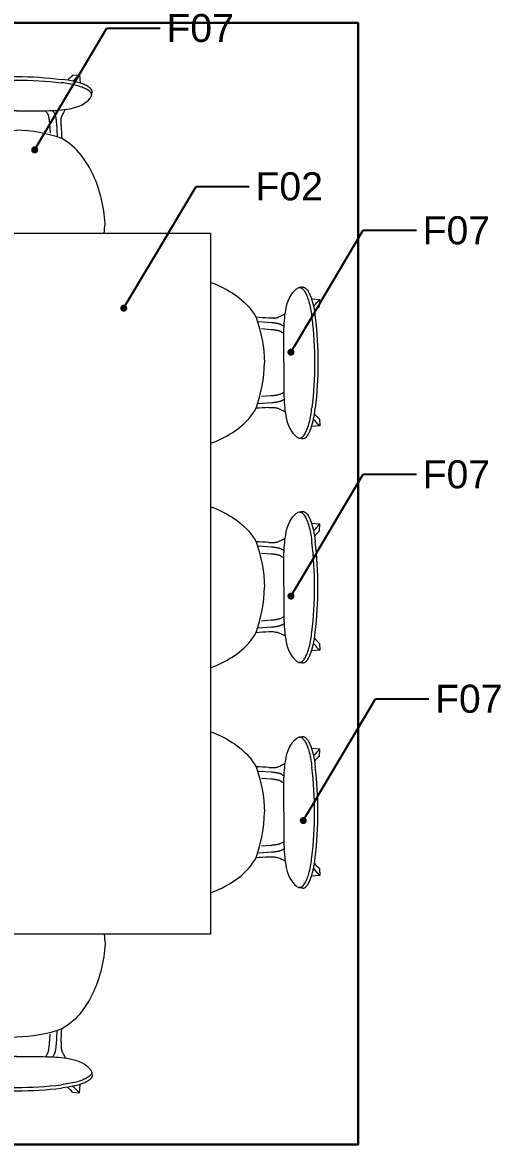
# Model space of a CAD drawing. Header units: centimetres. Extents: x 10243 to 22741, y 2279 to 4414.
# Drawn here: x 22276.1 to 22412.4, y 2778.4 to 3098.5 of the extents above; entities that cross this region are included whole.
import ezdxf
from ezdxf import colors
from ezdxf.entities.mleader import LeaderData, LeaderLine
from ezdxf.math import Vec2, Vec3

# ---------------------------------------------------------------- set-up
doc = ezdxf.new("R2010")
doc.units = ezdxf.units.CM
doc.header["$MEASUREMENT"] = 0
doc.set_wipeout_variables(frame=1)
for name, color, linetype, lineweight in [('wipeout', 254, 'Continuous', 9), ('xxx_Auto_Kaplama_Hali', 95, 'Continuous', 15), ('xxx_Auto_Yardimci_Isaret Genel', 51, 'Continuous', 9)]:
    doc.layers.add(name, color=color, linetype=linetype, lineweight=lineweight)
doc.layers.add('xxx_Auto_Tefris_Tefris', color=7, linetype='Continuous', lineweight=15, true_color=0x666666)
doc.styles.add('AUTOBAN', font='')
doc.styles.get('AUTOBAN').set_extended_font_data('Helvetica Normal Tr')

# ---------------------------------------------------------------- blocks, each defined once
blk = doc.blocks.new('wıng 01')
blk.add_wipeout([(-40.12, 0.99), (-40.12, 1.98), (-40.01, 6.69), (-39.78, 11.39), (-38.74, 17.8), (-36.81, 21.6), (-33.94, 23.97), (-29.41, 25.03), (-25.94, 25.27), (-22.96, 24.94), (-19.31, 24.16), (-12.23, 21.67), (-8.87, 19.74), (-5.37, 16.93), (-3.75, 15.06), (-2.36, 12.98), (3.88, 12.96), (4.9, 13.44), (5.91, 13.94), (6.28, 15.95), (7.03, 18.21), (8.45, 20.42), (9.89, 21.46), (11.17, 21.6), (12.13, 20.92), (13.47, 18.18), (15.84, 18.01), (15.69, 16.05), (14.29, 14.58), (14.51, 12.92), (14.89, 9.22), (15.1, 6.35), (15.21, 4.05), (15.28, -0.11), (15.25, -3), (15.15, -5.39), (14.85, -9.7), (14.51, -12.92), (14.29, -14.58), (15.69, -16.05), (15.84, -18.01), (13.47, -18.18), (13.24, -18.84), (12.84, -19.76), (12.33, -20.65), (11.63, -21.39), (11.11, -21.61), (9.89, -21.46), (8.34, -20.3), (7.45, -19.05), (6.93, -17.97), (6.36, -16.24), (6.1, -15.09), (5.91, -13.94), (4.2, -13.11), (3.4, -12.83), (2.39, -12.76), (-2.36, -12.98), (-2.66, -13.47), (-4.14, -15.54), (-6.34, -17.84), (-10.22, -20.56), (-12.7, -21.88), (-18.09, -23.84), (-25.91, -25.25), (-32.12, -24.56), (-33.94, -23.95), (-37.24, -21.01), (-38.18, -19.36), (-38.82, -17.46), (-39.42, -14.6), (-39.84, -10.45), (-40.12, -1.96), (-40.12, 0.99), (-40.11, 2.9), (-40.01, 6.69), (-39.96, 8.09), (-39.91, 9.17), (-39.91, 9.17), (-39.84, 10.46)]).dxf.layer = 'wipeout'
at = {"layer": 'xxx_Auto_Tefris_Tefris'}
for p, q in [((15.84, 18.01), (13.47, 18.18)), ((15.69, 16.05), (15.84, 18.01)), ((2.04, 11.42), (-1.68, 11.68)), ((1.9, 9.45), (-0.84, 9.65)), ((1.9, -9.45), (-0.84, -9.65)), ((2.04, -11.42), (-1.68, -11.68)), ((15.84, -18.01), (13.47, -18.18)), ((15.69, -16.05), (15.84, -18.01))]:
    blk.add_line(p, q, dxfattribs=at)
at = {"layer": 'xxx_Auto_Tefris_Tefris', "flags": 128}
for points in [[(-40.13, 0), (-40.12, 1.98, -0.01371), (-39.78, 11.39, -0.049344), (-38.74, 17.8, -0.150356), (-35.54, 22.91, -0.130615), (-32.12, 24.58, -0.0306), (-26.68, 25.31, -0.055771), (-19.31, 24.16, -0.107535), (-7.11, 18.5, -0.093156), (-2.36, 12.98, -0.080348), (0, 0.01, -0.080348)], [(-40.13, 0.02), (-40.12, -1.96, 0.01371), (-39.78, -11.38, 0.049344), (-38.74, -17.78, 0.150356), (-35.54, -22.9, 0.130615), (-32.12, -24.56, 0.0306), (-26.68, -25.29, 0.055771), (-19.31, -24.14, 0.107535), (-7.11, -18.48, 0.093156), (-2.36, -12.97, 0.080348), (0, 0.01, 0.080348)]]:
    blk.add_lwpolyline(points, format="xyb", dxfattribs=at)
at = {"layer": 'xxx_Auto_Tefris_Tefris'}
for centre, radius, start, end in [((32.44, 0.66), 24.02, 133.7252, 140.0659), ((32.94, -1.94), 24.92, 133.7931, 138.4714), ((-29.21, 84.05), 78.41, 294.9616, 296.6092), ((-90.37, 0.12), 104.69, 359.9361, 6.9687), ((-90.84, 0.11), 106.13, 359.9391, 6.9294), ((2.09, 26.27), 13.52, 266.6877, 273.0463), ((-90.37, -0.12), 104.69, 353.0313, 0.0638), ((-90.84, -0.11), 106.13, 353.0706, 0.0609), ((2.09, -25.94), 13.18, 86.4557, 93.3668), ((-29.21, -84.05), 78.41, 63.3908, 65.0384), ((32.94, 1.94), 24.92, 221.5286, 226.2069), ((32.44, -0.66), 24.02, 219.9341, 226.2748)]:
    blk.add_arc(centre, radius, start, end, dxfattribs=at)
for points, knots in [([(5.53, 0), (5.53, 2.62), (5.5, 5.14), (5.57, 10.17), (5.68, 12.43), (6.57, 18.26), (7.86, 19.97), (9.04, 20.99)], [-30.924593, -30.924593, -30.924593, -30.924593, -23.146046, -23.146046, -15.475307, -15.475307, 0, 0, 0, 0]), ([(9.04, 20.99), (9.17, 21.1), (9.39, 21.28), (9.74, 21.45), (10.08, 21.49), (10.55, 21.38), (11.14, 20.89), (11.75, 19.96), (12.34, 18.64), (13.08, 16.26), (13.37, 14.25), (13.55, 12.82)], [0, 0, 0, 0, 0.485183, 0.859706, 1.159692, 1.481517, 2.268611, 3.422819, 4.81791, 6.58255, 10.895845, 10.895845, 10.895845, 10.895845]), ([(10.84, 21.61), (11.03, 21.64), (11.47, 21.55), (12.07, 21.04), (12.63, 20.23), (13.34, 18.73), (14.05, 16.27), (14.36, 14.13), (14.51, 12.92)], [0, 0, 0, 0, 0.573518, 1.294158, 2.312461, 3.504345, 6.28637, 9.963364, 9.963364, 9.963364, 9.963364]), ([(5.53, 0), (5.53, -2.62), (5.5, -5.14), (5.57, -10.17), (5.68, -12.43), (6.57, -18.26), (7.86, -19.97), (9.04, -20.99)], [-30.924593, -30.924593, -30.924593, -30.924593, -23.146046, -23.146046, -15.475307, -15.475307, 0, 0, 0, 0]), ([(9.04, -20.99), (9.17, -21.1), (9.39, -21.28), (9.74, -21.45), (10.08, -21.49), (10.55, -21.38), (11.14, -20.89), (11.75, -19.96), (12.34, -18.64), (13.08, -16.26), (13.37, -14.25), (13.55, -12.82)], [0, 0, 0, 0, 0.485183, 0.859706, 1.159692, 1.481517, 2.268611, 3.422819, 4.81791, 6.58255, 10.895845, 10.895845, 10.895845, 10.895845]), ([(10.84, -21.61), (11.03, -21.64), (11.47, -21.55), (12.07, -21.04), (12.63, -20.23), (13.34, -18.73), (14.05, -16.27), (14.36, -14.13), (14.51, -12.92)], [0, 0, 0, 0, 0.573518, 1.294158, 2.312461, 3.504345, 6.28637, 9.963364, 9.963364, 9.963364, 9.963364])]:
    blk.add_open_spline(points, degree=3, knots=knots, dxfattribs=at)
for points in [[(9.89, 21.46), (10.2, 21.51), (10.52, 21.56), (10.83, 21.61)], [(1.31, 12.78), (0.09, 12.84), (-1.14, 12.91), (-2.36, 12.98)], [(4.85, 10.85), (5.11, 10.69), (5.36, 10.53), (5.61, 10.37)], [(4.71, 8.89), (4.99, 8.71), (5.28, 8.54), (5.55, 8.36)], [(4.71, -8.89), (4.99, -8.71), (5.28, -8.54), (5.55, -8.36)], [(1.31, -12.78), (0.09, -12.84), (-1.14, -12.91), (-2.36, -12.98)], [(4.85, -10.85), (5.11, -10.69), (5.36, -10.53), (5.61, -10.37)], [(10.83, -21.61), (10.52, -21.56), (10.2, -21.51), (9.89, -21.46)]]:
    blk.add_open_spline(points, degree=3, dxfattribs=at)
for points, weights in [([(2.81, 12.77), (3.58, 12.82), (3.88, 12.96)], [0.918584717275, 0.913081709419, 1]), ([(4.85, 10.85), (4.18, 11.26), (2.04, 11.42)], [1, 0.813618373674, 1]), ([(4.71, 8.89), (4.04, 9.3), (1.9, 9.45)], [1, 0.813578059953, 1]), ([(4.71, -8.89), (4.04, -9.3), (1.9, -9.45)], [1, 0.813578059958, 1]), ([(4.85, -10.85), (4.18, -11.26), (2.04, -11.42)], [1, 0.81361837367, 1]), ([(2.9, -12.78), (3.6, -12.83), (3.88, -12.96)], [0.918257053674, 0.918257053674, 1])]:
    blk.add_rational_spline(points, weights, degree=2, dxfattribs=at)
blk = doc.blocks.new('table group')
at = {"yscale": 10, "zscale": 10}
for p, xscale, rotation in [((-5555.7, -352661.9, 0), 10, 90), ((-6263.3, -353303.6, 0), 10, 180), ((-4838.5, -353303.6, 0), -10, 180), ((-6263.3, -353945.8, 0), 10, 180), ((-4838.5, -353945.8, 0), -10, 180), ((-5555.7, -355249.5, 0), -10, 90)]:
    blk.add_blockref('wıng 01', p, dxfattribs=dict(at, xscale=xscale, rotation=rotation))
for p, xscale in [((-6263.3, -354585.9, 0), -10), ((-4838.5, -354585.9, 0), 10)]:
    blk.add_blockref('wıng 01', p, dxfattribs=dict(at, xscale=xscale))
at = {"lineweight": 30}
blk.add_wipeout([(-6109.6, -352955.7), (-5001.1, -352955.7), (-5001.1, -354955.7), (-6109.6, -354955.7)], dxfattribs=at).dxf.layer = 'wipeout'
at = {"layer": 'xxx_Auto_Tefris_Tefris', "elevation": 0}
blk.add_lwpolyline([(-5001.1, -354955.7), (-6109.6, -354955.7), (-6109.6, -352955.7), (-5001.1, -352955.7)], close=True, dxfattribs=at)
blk = doc.blocks.new('_Dot')
at = {"color": 0, "linetype": 'ByBlock', "lineweight": -2}
blk.add_line((-0.5, 0), (-1, 0), dxfattribs=at)
at = {"color": 0, "linetype": 'ByBlock', "const_width": 0.5}
blk.add_lwpolyline([(-0.25, 0, 1), (0.25, 0, 1)], format="xyb", close=True, dxfattribs=at)

msp = doc.modelspace()

# ---------------------------------------------------------------- block references
at = {"layer": 'wipeout', "lineweight": 30, "xscale": 0.1, "yscale": 0.1, "zscale": 0.1, "rotation": 180}
msp.add_blockref('table group', (21718.75, -32457.21, 0), dxfattribs=at)

# ---------------------------------------------------------------- next in the draw order: linework, layer by layer
at = {"layer": 'xxx_Auto_Kaplama_Hali', "lineweight": 30}
msp.add_lwpolyline([(22176.79, 3098.36), (22371.79, 3098.36), (22371.79, 2778.36), (22176.79, 2778.36)], close=True, dxfattribs=at)

# ---------------------------------------------------------------- next in the draw order: leaders
at = {"layer": 'xxx_Auto_Yardimci_Isaret Genel', "ltscale": 100}
ml = msp.add_multileader_mtext('Standard', dxfattribs=at)
ml.set_content('F07', color=256, style='AUTOBAN')
ml.set_leader_properties()
ml.set_arrow_properties(name='DOT')
ml.build(insert=Vec2(0, 0))
ml.multileader.update_dxf_attribs({"has_text_frame": 1, "dogleg_length": 5, "arrow_head_size": 2})
ctx = ml.context
ctx.base_point, ctx.char_height, ctx.arrow_head_size, ctx.landing_gap_size, ctx.plane_origin = Vec3(22315.32, 3096.89), 8, 2, 1.8, Vec3(22252.74, 3054.07)
notes = []
notes.append((ctx, [(0, (1, 1, 0), (22300.16, 3096.89), (1, 0), 15.16, [(0, [(22279.55, 3062.13)], 0, [])])]))
ctx.mtext.insert, ctx.mtext.rotation, ctx.mtext.width, ctx.mtext.defined_height, ctx.mtext.flow_direction = Vec3(22317.12, 3100.89), 6.283185, 12.6046, 12.84, 5
ml = msp.add_multileader_mtext('Standard', dxfattribs=at)
ml.set_content('F02', color=256, style='AUTOBAN')
ml.set_leader_properties()
ml.set_arrow_properties(name='DOT')
ml.build(insert=Vec2(0, 0))
ml.multileader.update_dxf_attribs({"has_text_frame": 1, "dogleg_length": 5, "arrow_head_size": 2})
ctx = ml.context
ctx.base_point, ctx.char_height, ctx.arrow_head_size, ctx.landing_gap_size, ctx.plane_origin = Vec3(22340.73, 3051.73), 8, 2, 1.8, Vec3(22278.15, 3008.91)
notes.append((ctx, [(0, (1, 1, 0), (22325.58, 3051.73), (1, 0), 15.16, [(0, [(22304.96, 3016.97)], 0, [])])]))
ctx.mtext.insert, ctx.mtext.rotation, ctx.mtext.width, ctx.mtext.defined_height, ctx.mtext.flow_direction = Vec3(22342.53, 3055.73), 6.283185, 12.6046, 12.84, 5
ml = msp.add_multileader_mtext('Standard', dxfattribs=at)
ml.set_content('F07', color=256, style='AUTOBAN')
ml.set_leader_properties()
ml.set_arrow_properties(name='DOT')
ml.build(insert=Vec2(0, 0))
ml.multileader.update_dxf_attribs({"has_text_frame": 1, "dogleg_length": 5, "arrow_head_size": 2})
ctx = ml.context
ctx.base_point, ctx.char_height, ctx.arrow_head_size, ctx.landing_gap_size, ctx.plane_origin = Vec3(22388.42, 3039.18), 8, 2, 1.8, Vec3(22325.84, 2996.36)
notes.append((ctx, [(0, (1, 1, 0), (22373.27, 3039.18), (1, 0), 15.16, [(0, [(22352.65, 3004.41)], 0, [])])]))
ctx.mtext.insert, ctx.mtext.rotation, ctx.mtext.width, ctx.mtext.defined_height, ctx.mtext.flow_direction = Vec3(22390.22, 3043.18), 6.283185, 12.6046, 12.84, 5
ml = msp.add_multileader_mtext('Standard', dxfattribs=at)
ml.set_content('F07', color=256, style='AUTOBAN')
ml.set_leader_properties()
ml.set_arrow_properties(name='DOT')
ml.build(insert=Vec2(0, 0))
ml.multileader.update_dxf_attribs({"has_text_frame": 1, "dogleg_length": 5, "arrow_head_size": 2})
ctx = ml.context
ctx.base_point, ctx.char_height, ctx.arrow_head_size, ctx.landing_gap_size, ctx.plane_origin = Vec3(22388.42, 2969.58), 8, 2, 1.8, Vec3(22325.84, 2926.76)
notes.append((ctx, [(0, (1, 1, 0), (22373.27, 2969.58), (1, 0), 15.16, [(0, [(22352.65, 2934.82)], 0, [])])]))
ctx.mtext.insert, ctx.mtext.rotation, ctx.mtext.width, ctx.mtext.defined_height, ctx.mtext.flow_direction = Vec3(22390.22, 2973.58), 6.283185, 12.6046, 12.84, 5
ml = msp.add_multileader_mtext('Standard', dxfattribs=at)
ml.set_content('F07', color=256, style='AUTOBAN')
ml.set_leader_properties()
ml.set_arrow_properties(name='DOT')
ml.build(insert=Vec2(0, 0))
ml.multileader.update_dxf_attribs({"has_text_frame": 1, "dogleg_length": 5, "arrow_head_size": 2})
ctx = ml.context
ctx.base_point, ctx.char_height, ctx.arrow_head_size, ctx.landing_gap_size, ctx.plane_origin = Vec3(22391.96, 2905.54), 8, 2, 1.8, Vec3(22329.38, 2862.73)
notes.append((ctx, [(0, (1, 1, 0), (22376.8, 2905.54), (1, 0), 15.16, [(0, [(22356.18, 2870.78)], 0, [])])]))
ctx.mtext.insert, ctx.mtext.rotation, ctx.mtext.width, ctx.mtext.defined_height, ctx.mtext.flow_direction = Vec3(22393.76, 2909.54), 6.283185, 12.6046, 12.84, 5
for ctx, leaders in notes:
    for number, flags, end, landing, length, lines in leaders:
        leader = LeaderData()
        leader.index, (leader.has_last_leader_line, leader.has_dogleg_vector, leader.attachment_direction) = number, flags
        leader.last_leader_point, leader.dogleg_vector, leader.dogleg_length = Vec3(end), Vec3(landing), length
        for number, points, colour, breaks in lines:
            line = LeaderLine()
            line.index, line.vertices, line.color, line.breaks = number, Vec3.list(points), colors.encode_raw_color(colour), breaks
            leader.lines.append(line)
        ctx.leaders.append(leader)

doc.saveas('drawing.dxf')
